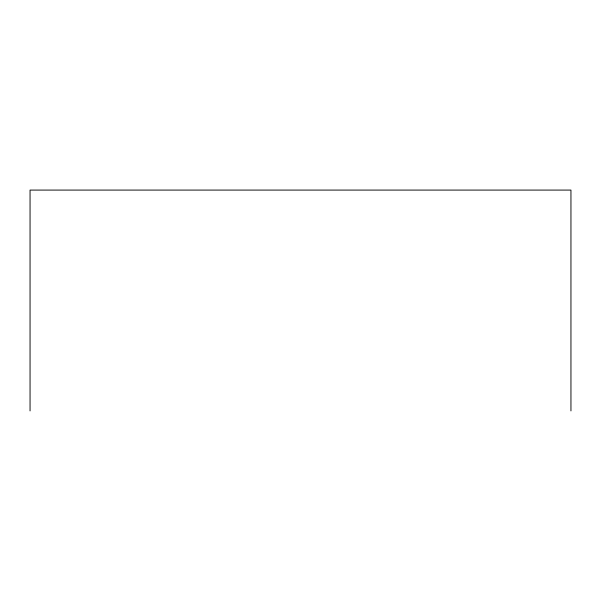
<?xml version="1.0" encoding="UTF-8"?>
<svg xmlns="http://www.w3.org/2000/svg" width="601" height="601" viewBox="0 0 601 601"><rect width="100%" height="100%" fill="white"/><g stroke="black" fill="none" stroke-linecap="round" stroke-linejoin="round"><path stroke-width="0.9" d="M570.95 410.919L570.95 190.081L30.05 190.081L30.05 410.919"/></g></svg>
